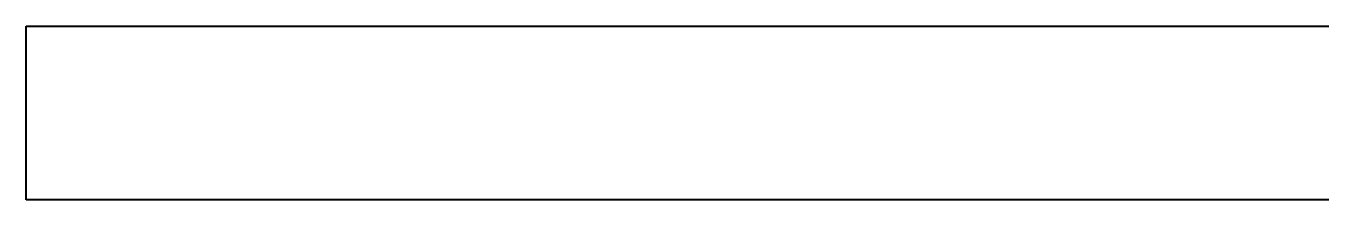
# Model space of a CAD drawing. Header units: millimetres. Extents: x 116 to 191, y 118 to 128.
import ezdxf

# ---------------------------------------------------------------- set-up
doc = ezdxf.new("R2010")
doc.units = ezdxf.units.MM
doc.layers.add('Geometries', color=7, linetype='Continuous', true_color=0xffffff)

msp = doc.modelspace()

# ---------------------------------------------------------------- linework, layer by layer
at = {"layer": 'Geometries', "linetype": 'Continuous', "lineweight": 40}
for p, q in [((116, 118), (116, 128)), ((116, 128), (191, 128)), ((191, 118), (116, 118))]:
    msp.add_line(p, q, dxfattribs=at)

doc.saveas('drawing.dxf')
